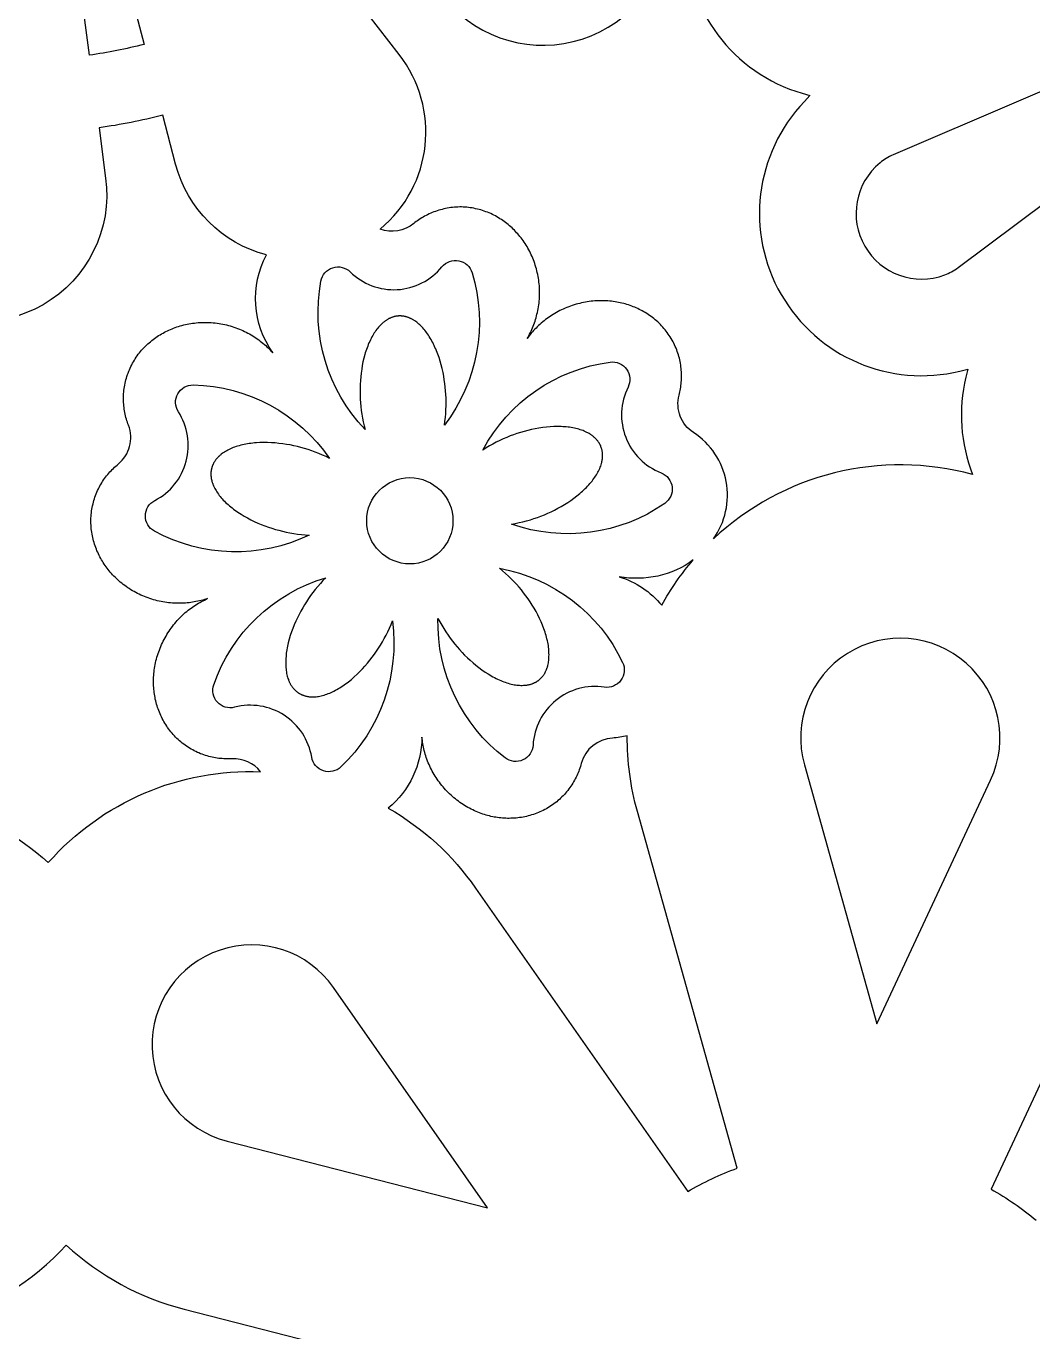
# Model space of a CAD drawing. Extents: x 222 to 1391, y 212 to 660.
# Drawn here: x 540.5 to 634.5, y 421.1 to 543.1 of the extents above; entities that cross this region are included whole.
import ezdxf

# ---------------------------------------------------------------- set-up
doc = ezdxf.new("R2010")
doc.units = 0
doc.layers.add('LAYER_01', color=5, linetype='CONTINUOUS')

msp = doc.modelspace()

# ---------------------------------------------------------------- linework, layer by layer
at = {"layer": 'LAYER_01'}
for points in [[(546.37, 540.38), (542.87, 566.78, 0.024412), (544.71, 567.14), (551.48, 541.39, -0.028438)], [(656.8, 546.23), (621.46, 531.07, 0.07087), (620.24, 530.33, 0.847522), (626.28, 519.86, 0.07087), (627.53, 520.54), (658.34, 543.57, -0.059227)], [(579.31, 520.61, -0.600851), (582.13, 520.05, -0.240682), (579.54, 505.82), (579.59, 506.18), (579.63, 506.55), (579.66, 506.91), (579.68, 507.27), (579.69, 507.63), (579.7, 507.99), (579.69, 508.34), (579.68, 508.68), (579.65, 509.02), (579.62, 509.36), (579.58, 509.71), (579.53, 510.05), (579.48, 510.4), (579.41, 510.75), (579.33, 511.1), (579.24, 511.45), (579.15, 511.79), (579.04, 512.13), (578.92, 512.46), (578.8, 512.78), (578.73, 512.94), (578.66, 513.09), (578.59, 513.25), (578.52, 513.4), (578.45, 513.54), (578.37, 513.68), (578.29, 513.82), (578.21, 513.96), (578.13, 514.09), (578.05, 514.22), (577.96, 514.35), (577.88, 514.47), (577.79, 514.58), (577.7, 514.69), (577.61, 514.8), (577.52, 514.91), (577.43, 515), (577.33, 515.1), (577.24, 515.19), (577.15, 515.27), (577.05, 515.35), (576.96, 515.43), (576.86, 515.5), (576.77, 515.57), (576.72, 515.6), (576.67, 515.63), (576.62, 515.66), (576.57, 515.69), (576.52, 515.71), (576.48, 515.74), (576.43, 515.76), (576.38, 515.79), (576.33, 515.81), (576.28, 515.83), (576.24, 515.85), (576.19, 515.87), (576.14, 515.89), (576.09, 515.9), (576.05, 515.92), (576, 515.93), (575.95, 515.94), (575.9, 515.96), (575.86, 515.97), (575.81, 515.98), (575.76, 515.99), (575.72, 515.99), (575.67, 516), (575.62, 516.01), (575.58, 516.01), (575.53, 516.01), (575.49, 516.02), (575.44, 516.02), (575.4, 516.02), (575.35, 516.02), (575.31, 516.02), (575.26, 516.02), (575.22, 516.01), (575.18, 516.01), (575.13, 516.01), (575.09, 516), (575.04, 515.99), (575, 515.99), (574.95, 515.98), (574.91, 515.97), (574.86, 515.96), (574.82, 515.94), (574.77, 515.93), (574.73, 515.92), (574.68, 515.9), (574.63, 515.89), (574.59, 515.87), (574.54, 515.85), (574.5, 515.83), (574.45, 515.81), (574.41, 515.79), (574.36, 515.77), (574.32, 515.74), (574.27, 515.72), (574.22, 515.69), (574.18, 515.67), (574.13, 515.64), (574.09, 515.61), (574.04, 515.58), (574, 515.55), (573.95, 515.51), (573.91, 515.48), (573.87, 515.44), (573.82, 515.41), (573.73, 515.33), (573.65, 515.25), (573.56, 515.16), (573.47, 515.07), (573.39, 514.98), (573.31, 514.88), (573.22, 514.78), (573.14, 514.67), (573.06, 514.55), (572.99, 514.44), (572.91, 514.32), (572.84, 514.19), (572.76, 514.06), (572.69, 513.93), (572.62, 513.79), (572.56, 513.65), (572.49, 513.51), (572.43, 513.36), (572.37, 513.21), (572.31, 513.06), (572.26, 512.9), (572.2, 512.74), (572.15, 512.58), (572.1, 512.42), (572.01, 512.08), (571.93, 511.74), (571.87, 511.39), (571.81, 511.04), (571.76, 510.69), (571.72, 510.33), (571.69, 509.98), (571.67, 509.63), (571.66, 509.27), (571.66, 508.93), (571.66, 508.58), (571.68, 508.25), (571.7, 507.9), (571.73, 507.55), (571.77, 507.2), (571.82, 506.84), (571.88, 506.49), (571.96, 506.13), (572.04, 505.77), (572.13, 505.42, -0.240682), (568, 519.28, -0.600851), (570.74, 520.14, 0.44119)], [(599.79, 501.37, -0.600851), (600.13, 498.51, -0.240682), (585.8, 496.58), (586.16, 496.64), (586.52, 496.72), (586.87, 496.8), (587.22, 496.89), (587.57, 496.99), (587.91, 497.1), (588.24, 497.21), (588.56, 497.33), (588.88, 497.46), (589.19, 497.59), (589.51, 497.74), (589.82, 497.89), (590.14, 498.06), (590.45, 498.23), (590.76, 498.41), (591.06, 498.6), (591.35, 498.8), (591.64, 499), (591.92, 499.22), (592.19, 499.43), (592.32, 499.55), (592.44, 499.66), (592.57, 499.77), (592.69, 499.89), (592.8, 500), (592.92, 500.12), (593.02, 500.24), (593.13, 500.36), (593.23, 500.47), (593.33, 500.59), (593.42, 500.71), (593.51, 500.83), (593.59, 500.95), (593.67, 501.07), (593.74, 501.19), (593.81, 501.31), (593.88, 501.42), (593.94, 501.54), (594, 501.66), (594.05, 501.77), (594.1, 501.89), (594.14, 502), (594.18, 502.12), (594.21, 502.23), (594.23, 502.28), (594.24, 502.34), (594.25, 502.39), (594.26, 502.45), (594.27, 502.5), (594.28, 502.56), (594.29, 502.61), (594.3, 502.66), (594.31, 502.71), (594.31, 502.77), (594.31, 502.82), (594.32, 502.87), (594.32, 502.92), (594.32, 502.97), (594.32, 503.02), (594.32, 503.07), (594.32, 503.12), (594.31, 503.17), (594.31, 503.22), (594.3, 503.26), (594.3, 503.31), (594.29, 503.36), (594.28, 503.4), (594.28, 503.45), (594.27, 503.49), (594.26, 503.54), (594.24, 503.58), (594.23, 503.63), (594.22, 503.67), (594.2, 503.71), (594.19, 503.75), (594.17, 503.8), (594.16, 503.84), (594.14, 503.88), (594.12, 503.92), (594.1, 503.96), (594.08, 504), (594.06, 504.04), (594.04, 504.08), (594.02, 504.12), (593.99, 504.16), (593.97, 504.2), (593.94, 504.24), (593.91, 504.28), (593.88, 504.32), (593.86, 504.35), (593.83, 504.39), (593.79, 504.43), (593.76, 504.47), (593.73, 504.5), (593.69, 504.54), (593.66, 504.58), (593.62, 504.61), (593.58, 504.65), (593.54, 504.68), (593.5, 504.72), (593.46, 504.75), (593.42, 504.79), (593.38, 504.82), (593.33, 504.85), (593.29, 504.88), (593.24, 504.92), (593.2, 504.95), (593.15, 504.98), (593.05, 505.04), (592.94, 505.1), (592.84, 505.15), (592.72, 505.21), (592.61, 505.26), (592.49, 505.31), (592.36, 505.35), (592.23, 505.4), (592.1, 505.44), (591.97, 505.47), (591.83, 505.51), (591.69, 505.54), (591.54, 505.57), (591.39, 505.6), (591.24, 505.62), (591.09, 505.64), (590.93, 505.66), (590.77, 505.67), (590.61, 505.68), (590.45, 505.69), (590.28, 505.69), (590.11, 505.69), (589.94, 505.69), (589.77, 505.69), (589.43, 505.67), (589.08, 505.64), (588.73, 505.6), (588.37, 505.55), (588.02, 505.48), (587.67, 505.41), (587.33, 505.33), (586.98, 505.24), (586.65, 505.14), (586.32, 505.04), (585.99, 504.92), (585.68, 504.81), (585.36, 504.68), (585.03, 504.54), (584.71, 504.39), (584.39, 504.23), (584.06, 504.06), (583.75, 503.89), (583.43, 503.7), (583.12, 503.5, -0.240682), (595.03, 511.71, -0.600851), (596.7, 509.37, 0.44119)], [(554.68, 507.08, -0.600851), (556.08, 509.58, -0.240682), (568.81, 502.72), (568.49, 502.88), (568.15, 503.03), (567.82, 503.18), (567.48, 503.31), (567.14, 503.43), (566.8, 503.54), (566.47, 503.65), (566.13, 503.74), (565.81, 503.82), (565.47, 503.9), (565.13, 503.97), (564.79, 504.03), (564.44, 504.08), (564.08, 504.12), (563.73, 504.16), (563.37, 504.18), (563.02, 504.2), (562.66, 504.2), (562.31, 504.19), (561.97, 504.17), (561.8, 504.16), (561.63, 504.14), (561.46, 504.12), (561.3, 504.1), (561.14, 504.07), (560.98, 504.04), (560.82, 504.01), (560.66, 503.98), (560.51, 503.94), (560.37, 503.9), (560.22, 503.86), (560.08, 503.82), (559.94, 503.77), (559.81, 503.72), (559.68, 503.67), (559.55, 503.61), (559.43, 503.55), (559.31, 503.5), (559.2, 503.43), (559.09, 503.37), (558.98, 503.31), (558.88, 503.24), (558.78, 503.17), (558.69, 503.1), (558.64, 503.06), (558.6, 503.03), (558.56, 502.99), (558.52, 502.95), (558.48, 502.91), (558.44, 502.88), (558.4, 502.84), (558.36, 502.8), (558.33, 502.76), (558.29, 502.72), (558.26, 502.68), (558.22, 502.64), (558.19, 502.6), (558.16, 502.56), (558.13, 502.52), (558.11, 502.48), (558.08, 502.44), (558.05, 502.4), (558.03, 502.36), (558, 502.32), (557.98, 502.28), (557.96, 502.23), (557.94, 502.19), (557.92, 502.15), (557.9, 502.11), (557.88, 502.07), (557.87, 502.02), (557.85, 501.98), (557.83, 501.94), (557.82, 501.89), (557.81, 501.85), (557.8, 501.81), (557.79, 501.77), (557.78, 501.72), (557.77, 501.68), (557.76, 501.64), (557.75, 501.59), (557.74, 501.55), (557.74, 501.5), (557.73, 501.45), (557.73, 501.41), (557.73, 501.36), (557.73, 501.31), (557.72, 501.27), (557.72, 501.22), (557.73, 501.17), (557.73, 501.12), (557.73, 501.07), (557.74, 501.02), (557.74, 500.97), (557.75, 500.92), (557.76, 500.87), (557.76, 500.82), (557.77, 500.77), (557.78, 500.72), (557.8, 500.67), (557.81, 500.62), (557.82, 500.57), (557.84, 500.51), (557.85, 500.46), (557.87, 500.41), (557.89, 500.36), (557.91, 500.3), (557.93, 500.25), (557.98, 500.14), (558.03, 500.03), (558.08, 499.92), (558.14, 499.81), (558.21, 499.71), (558.27, 499.6), (558.35, 499.49), (558.43, 499.37), (558.51, 499.26), (558.6, 499.15), (558.69, 499.04), (558.78, 498.94), (558.88, 498.83), (558.99, 498.72), (559.1, 498.61), (559.21, 498.5), (559.33, 498.4), (559.45, 498.29), (559.57, 498.19), (559.7, 498.09), (559.83, 497.99), (559.97, 497.89), (560.1, 497.79), (560.25, 497.69), (560.54, 497.5), (560.84, 497.32), (561.14, 497.15), (561.46, 496.98), (561.78, 496.83), (562.11, 496.68), (562.43, 496.54), (562.76, 496.42), (563.1, 496.3), (563.43, 496.19), (563.75, 496.09), (564.08, 496), (564.41, 495.91), (564.75, 495.83), (565.1, 495.76), (565.46, 495.7), (565.82, 495.65), (566.18, 495.61), (566.54, 495.57), (566.91, 495.55, -0.240682), (552.45, 495.91, -0.600851), (552.48, 498.78, 0.44119)], [(595.87, 491.67, -0.145793), (599.84, 489, -0.052203), (602.79, 493.23, -0.20754)], [(559.94, 479.47, -0.600851), (557.99, 481.58, -0.240682), (568.45, 491.57), (568.19, 491.3), (567.95, 491.03), (567.71, 490.76), (567.48, 490.48), (567.26, 490.19), (567.04, 489.91), (566.84, 489.62), (566.65, 489.33), (566.47, 489.05), (566.3, 488.75), (566.13, 488.45), (565.96, 488.14), (565.8, 487.82), (565.65, 487.5), (565.51, 487.17), (565.38, 486.84), (565.25, 486.51), (565.14, 486.17), (565.04, 485.84), (564.95, 485.5), (564.92, 485.34), (564.88, 485.17), (564.85, 485.01), (564.82, 484.84), (564.79, 484.68), (564.77, 484.52), (564.75, 484.36), (564.74, 484.2), (564.72, 484.05), (564.72, 483.9), (564.71, 483.75), (564.71, 483.6), (564.71, 483.45), (564.72, 483.31), (564.73, 483.17), (564.74, 483.03), (564.76, 482.9), (564.78, 482.77), (564.8, 482.64), (564.83, 482.51), (564.85, 482.39), (564.89, 482.28), (564.92, 482.16), (564.96, 482.05), (564.98, 482), (565, 481.95), (565.02, 481.89), (565.05, 481.84), (565.07, 481.79), (565.09, 481.74), (565.12, 481.7), (565.14, 481.65), (565.17, 481.6), (565.2, 481.56), (565.22, 481.51), (565.25, 481.47), (565.28, 481.43), (565.31, 481.39), (565.34, 481.35), (565.37, 481.31), (565.4, 481.27), (565.43, 481.23), (565.46, 481.2), (565.49, 481.16), (565.53, 481.13), (565.56, 481.09), (565.59, 481.06), (565.63, 481.03), (565.66, 481), (565.69, 480.97), (565.73, 480.94), (565.77, 480.91), (565.8, 480.88), (565.84, 480.86), (565.87, 480.83), (565.91, 480.81), (565.95, 480.78), (565.99, 480.76), (566.03, 480.74), (566.07, 480.72), (566.11, 480.7), (566.15, 480.67), (566.19, 480.66), (566.23, 480.64), (566.27, 480.62), (566.32, 480.6), (566.36, 480.59), (566.41, 480.57), (566.45, 480.56), (566.5, 480.54), (566.54, 480.53), (566.59, 480.52), (566.64, 480.51), (566.69, 480.5), (566.74, 480.49), (566.79, 480.48), (566.84, 480.47), (566.89, 480.46), (566.94, 480.46), (567, 480.45), (567.05, 480.45), (567.1, 480.45), (567.16, 480.45), (567.21, 480.44), (567.27, 480.45), (567.32, 480.45), (567.38, 480.45), (567.44, 480.45), (567.55, 480.46), (567.67, 480.48), (567.79, 480.49), (567.91, 480.52), (568.04, 480.54), (568.16, 480.58), (568.29, 480.61), (568.42, 480.65), (568.55, 480.7), (568.68, 480.75), (568.82, 480.8), (568.95, 480.86), (569.08, 480.92), (569.22, 480.98), (569.36, 481.06), (569.49, 481.13), (569.63, 481.21), (569.77, 481.29), (569.9, 481.38), (570.04, 481.47), (570.18, 481.56), (570.31, 481.66), (570.45, 481.76), (570.59, 481.86), (570.85, 482.08), (571.12, 482.31), (571.38, 482.55), (571.63, 482.8), (571.88, 483.06), (572.12, 483.32), (572.35, 483.59), (572.58, 483.86), (572.79, 484.14), (573, 484.42), (573.19, 484.7), (573.38, 484.98), (573.56, 485.28), (573.74, 485.58), (573.92, 485.89), (574.09, 486.21), (574.25, 486.53), (574.4, 486.86), (574.55, 487.2), (574.68, 487.54, -0.240682), (569.87, 473.9, -0.600851), (567.14, 474.81, 0.44119)], [(587.82, 475.94, -0.600851), (585.21, 474.74, -0.240682), (578.94, 487.77), (579.12, 487.45), (579.3, 487.13), (579.48, 486.82), (579.68, 486.51), (579.88, 486.21), (580.09, 485.92), (580.3, 485.64), (580.51, 485.37), (580.73, 485.11), (580.96, 484.86), (581.19, 484.6), (581.43, 484.35), (581.69, 484.1), (581.95, 483.86), (582.22, 483.62), (582.49, 483.39), (582.77, 483.17), (583.05, 482.96), (583.34, 482.76), (583.63, 482.58), (583.78, 482.49), (583.92, 482.4), (584.07, 482.32), (584.22, 482.24), (584.36, 482.17), (584.51, 482.1), (584.65, 482.03), (584.8, 481.97), (584.94, 481.91), (585.09, 481.85), (585.23, 481.8), (585.37, 481.75), (585.51, 481.71), (585.65, 481.67), (585.78, 481.64), (585.92, 481.61), (586.05, 481.58), (586.18, 481.56), (586.31, 481.54), (586.43, 481.53), (586.56, 481.52), (586.68, 481.51), (586.8, 481.51), (586.92, 481.52), (586.97, 481.52), (587.03, 481.52), (587.09, 481.53), (587.14, 481.53), (587.2, 481.54), (587.25, 481.55), (587.3, 481.56), (587.35, 481.56), (587.41, 481.58), (587.46, 481.59), (587.51, 481.6), (587.56, 481.61), (587.61, 481.63), (587.65, 481.64), (587.7, 481.66), (587.75, 481.67), (587.79, 481.69), (587.84, 481.71), (587.88, 481.73), (587.93, 481.75), (587.97, 481.77), (588.01, 481.79), (588.05, 481.81), (588.1, 481.83), (588.14, 481.85), (588.17, 481.88), (588.21, 481.9), (588.25, 481.93), (588.29, 481.95), (588.32, 481.98), (588.36, 482.01), (588.39, 482.03), (588.43, 482.06), (588.46, 482.09), (588.49, 482.12), (588.53, 482.15), (588.56, 482.18), (588.59, 482.22), (588.62, 482.25), (588.65, 482.28), (588.68, 482.32), (588.71, 482.36), (588.74, 482.39), (588.77, 482.43), (588.8, 482.47), (588.83, 482.51), (588.85, 482.55), (588.88, 482.59), (588.91, 482.63), (588.93, 482.68), (588.95, 482.72), (588.98, 482.77), (589, 482.81), (589.02, 482.86), (589.04, 482.91), (589.06, 482.96), (589.08, 483.01), (589.1, 483.06), (589.12, 483.11), (589.14, 483.16), (589.16, 483.21), (589.17, 483.27), (589.19, 483.32), (589.2, 483.38), (589.23, 483.49), (589.25, 483.61), (589.27, 483.73), (589.29, 483.85), (589.3, 483.98), (589.31, 484.11), (589.31, 484.24), (589.32, 484.37), (589.31, 484.51), (589.31, 484.65), (589.3, 484.79), (589.29, 484.94), (589.27, 485.09), (589.25, 485.24), (589.22, 485.39), (589.19, 485.54), (589.16, 485.69), (589.12, 485.85), (589.09, 486.01), (589.04, 486.16), (589, 486.32), (588.94, 486.48), (588.89, 486.64), (588.83, 486.81), (588.71, 487.13), (588.57, 487.45), (588.43, 487.77), (588.27, 488.09), (588.1, 488.41), (587.92, 488.72), (587.74, 489.02), (587.55, 489.32), (587.35, 489.61), (587.15, 489.89), (586.94, 490.16), (586.73, 490.43), (586.51, 490.69), (586.28, 490.96), (586.04, 491.22), (585.78, 491.48), (585.53, 491.73), (585.26, 491.98), (584.98, 492.22), (584.7, 492.45, -0.240682), (596.19, 483.66, -0.600851), (594.48, 481.35, 0.44119)], [(619.94, 449.9), (630.57, 472.67, 1.437059), (613.17, 474.1)], [(577.44, 476.68, -0.2222), (574.29, 470.05, -0.112549), (582.44, 462.58), (602.27, 434.23, -0.045299), (606.9, 436.42), (597.57, 469.73, -0.070365), (596.63, 476.81, -0.04854), (595.24, 476.59, 0.325426), (592.33, 474.23), (592.29, 474.08), (592.24, 473.93), (592.2, 473.79), (592.14, 473.64), (592.09, 473.5), (592.03, 473.36), (591.97, 473.21), (591.9, 473.07), (591.84, 472.93), (591.76, 472.79), (591.69, 472.65), (591.61, 472.51), (591.53, 472.37), (591.44, 472.23), (591.35, 472.1), (591.26, 471.97), (591.16, 471.84), (591.06, 471.71), (590.96, 471.58), (590.86, 471.46), (590.75, 471.33), (590.63, 471.21), (590.52, 471.1), (590.4, 470.98), (590.28, 470.87), (590.15, 470.76), (590.03, 470.65), (589.9, 470.55), (589.76, 470.45), (589.63, 470.35), (589.49, 470.26), (589.35, 470.17), (589.21, 470.08), (589.07, 469.99), (588.92, 469.91), (588.77, 469.84), (588.62, 469.77), (588.47, 469.7), (588.32, 469.63), (588.16, 469.57), (588.01, 469.51), (587.85, 469.46), (587.69, 469.41), (587.53, 469.36), (587.37, 469.32), (587.21, 469.28), (587.05, 469.24), (586.89, 469.21), (586.73, 469.18), (586.57, 469.16), (586.4, 469.14), (586.24, 469.12), (586.08, 469.11), (585.92, 469.1), (585.76, 469.1), (585.6, 469.09), (585.44, 469.09), (585.28, 469.1), (585.12, 469.11), (584.97, 469.12), (584.81, 469.13), (584.66, 469.15), (584.5, 469.17), (584.35, 469.19), (584.2, 469.22), (584.05, 469.25), (583.89, 469.28), (583.74, 469.32), (583.58, 469.36), (583.43, 469.4), (583.27, 469.45), (583.12, 469.5), (582.96, 469.56), (582.81, 469.61), (582.65, 469.68), (582.5, 469.74), (582.35, 469.81), (582.19, 469.88), (582.04, 469.96), (581.89, 470.04), (581.73, 470.12), (581.58, 470.2), (581.43, 470.29), (581.29, 470.39), (581.14, 470.49), (580.99, 470.59), (580.85, 470.69), (580.71, 470.8), (580.57, 470.91), (580.43, 471.02), (580.3, 471.14), (580.16, 471.26), (580.03, 471.38), (579.9, 471.5), (579.78, 471.63), (579.65, 471.76), (579.53, 471.9), (579.41, 472.03), (579.3, 472.17), (579.19, 472.31), (579.08, 472.46), (578.97, 472.6), (578.87, 472.75), (578.77, 472.9), (578.67, 473.05), (578.58, 473.2), (578.49, 473.35), (578.41, 473.51), (578.33, 473.66), (578.25, 473.82), (578.17, 473.98), (578.1, 474.14), (578.03, 474.29), (577.97, 474.45), (577.91, 474.61), (577.85, 474.77), (577.8, 474.93), (577.75, 475.1), (577.7, 475.26), (577.66, 475.42), (577.62, 475.58), (577.59, 475.74), (577.55, 475.89), (577.52, 476.05), (577.5, 476.21), (577.48, 476.37), (577.46, 476.52)], [(583.57, 432.7), (569.17, 453.3, 1.437059), (559.23, 438.94)], [(539.15, 400.26, 0.225505), (532.37, 420.81), (531.5, 421.72), (532.71, 422.08, 0.13689), (544.21, 429.24, 0.124662), (555.21, 423.25), (588.73, 414.67, 0.045299), (588.31, 409.56), (553.84, 406.56, 0.160775)]]:
    msp.add_lwpolyline(points, format="xyb", close=True, dxfattribs=at)
for points in [[(612.96, 565.91, 0.748967), (612.96, 536.82), (613.69, 536.61), (613.17, 536.06, 0.748967), (627.71, 510.87), (628.45, 511.05), (628.27, 510.31, 0.154127), (628.89, 501.21, 0.261295), (604.67, 495.19, 0.427012), (602.82, 505.13, -0.325426), (601.47, 508.62), (601.5, 508.77), (601.54, 508.92), (601.57, 509.07), (601.59, 509.22), (601.62, 509.37), (601.64, 509.52), (601.66, 509.68), (601.67, 509.84), (601.68, 509.99), (601.69, 510.15), (601.69, 510.31), (601.69, 510.47), (601.69, 510.63), (601.68, 510.79), (601.67, 510.95), (601.66, 511.11), (601.64, 511.27), (601.62, 511.44), (601.59, 511.6), (601.56, 511.76), (601.53, 511.92), (601.49, 512.08), (601.45, 512.24), (601.4, 512.4), (601.35, 512.55), (601.3, 512.71), (601.24, 512.87), (601.18, 513.02), (601.11, 513.17), (601.04, 513.33), (600.97, 513.48), (600.9, 513.62), (600.82, 513.77), (600.73, 513.91), (600.64, 514.06), (600.55, 514.2), (600.46, 514.33), (600.36, 514.47), (600.26, 514.6), (600.16, 514.73), (600.05, 514.86), (599.94, 514.99), (599.83, 515.11), (599.72, 515.23), (599.6, 515.34), (599.48, 515.46), (599.36, 515.57), (599.23, 515.67), (599.1, 515.78), (598.98, 515.88), (598.85, 515.98), (598.71, 516.07), (598.58, 516.16), (598.44, 516.25), (598.31, 516.34), (598.17, 516.42), (598.03, 516.49), (597.89, 516.57), (597.75, 516.64), (597.61, 516.71), (597.47, 516.77), (597.32, 516.84), (597.18, 516.89), (597.04, 516.95), (596.89, 517), (596.74, 517.05), (596.59, 517.1), (596.44, 517.14), (596.29, 517.18), (596.13, 517.22), (595.97, 517.26), (595.81, 517.29), (595.65, 517.32), (595.49, 517.35), (595.32, 517.37), (595.16, 517.4), (594.99, 517.41), (594.82, 517.43), (594.65, 517.44), (594.47, 517.44), (594.3, 517.45), (594.13, 517.45), (593.95, 517.44), (593.78, 517.44), (593.6, 517.43), (593.42, 517.41), (593.25, 517.39), (593.07, 517.37), (592.89, 517.34), (592.72, 517.31), (592.54, 517.28), (592.36, 517.24), (592.19, 517.2), (592.01, 517.16), (591.84, 517.11), (591.67, 517.06), (591.49, 517), (591.32, 516.94), (591.15, 516.88), (590.99, 516.82), (590.82, 516.75), (590.65, 516.67), (590.49, 516.6), (590.33, 516.52), (590.17, 516.44), (590.02, 516.35), (589.86, 516.26), (589.71, 516.17), (589.56, 516.08), (589.41, 515.98), (589.27, 515.88), (589.13, 515.78), (588.99, 515.68), (588.85, 515.57), (588.72, 515.46), (588.59, 515.35), (588.46, 515.24), (588.34, 515.13), (588.22, 515.01), (588.1, 514.89), (587.98, 514.78), (587.87, 514.66), (587.76, 514.53), (587.66, 514.41), (587.56, 514.29), (587.46, 514.16), (587.36, 514.04), (587.27, 513.91), (587.35, 514.05), (587.43, 514.18), (587.5, 514.32), (587.57, 514.47), (587.64, 514.61), (587.71, 514.76), (587.77, 514.91), (587.84, 515.06), (587.9, 515.22), (587.95, 515.37), (588.01, 515.53), (588.06, 515.69), (588.11, 515.86), (588.15, 516.02), (588.19, 516.19), (588.23, 516.36), (588.27, 516.53), (588.3, 516.7), (588.33, 516.87), (588.36, 517.05), (588.38, 517.22), (588.39, 517.4), (588.41, 517.58), (588.42, 517.75), (588.43, 517.93), (588.43, 518.11), (588.43, 518.29), (588.43, 518.47), (588.42, 518.65), (588.41, 518.83), (588.39, 519.01), (588.37, 519.19), (588.35, 519.37), (588.32, 519.54), (588.29, 519.72), (588.26, 519.9), (588.22, 520.07), (588.18, 520.25), (588.13, 520.42), (588.09, 520.59), (588.03, 520.76), (587.98, 520.93), (587.92, 521.1), (587.86, 521.26), (587.79, 521.42), (587.73, 521.58), (587.66, 521.74), (587.58, 521.9), (587.51, 522.05), (587.43, 522.2), (587.34, 522.35), (587.26, 522.5), (587.17, 522.64), (587.08, 522.78), (586.99, 522.92), (586.9, 523.06), (586.8, 523.19), (586.7, 523.32), (586.6, 523.44), (586.5, 523.57), (586.4, 523.69), (586.29, 523.8), (586.19, 523.92), (586.08, 524.03), (585.97, 524.14), (585.86, 524.24), (585.75, 524.35), (585.63, 524.45), (585.51, 524.55), (585.38, 524.65), (585.26, 524.75), (585.13, 524.84), (585, 524.94), (584.87, 525.03), (584.73, 525.11), (584.59, 525.2), (584.45, 525.28), (584.31, 525.36), (584.16, 525.43), (584.02, 525.51), (583.87, 525.58), (583.72, 525.64), (583.57, 525.71), (583.41, 525.76), (583.26, 525.82), (583.1, 525.87), (582.94, 525.92), (582.78, 525.97), (582.62, 526.01), (582.46, 526.04), (582.29, 526.08), (582.13, 526.11), (581.96, 526.13), (581.8, 526.15), (581.63, 526.17), (581.46, 526.18), (581.3, 526.19), (581.13, 526.2), (580.97, 526.2), (580.8, 526.19), (580.63, 526.19), (580.47, 526.17), (580.3, 526.16), (580.14, 526.14), (579.97, 526.12), (579.81, 526.09), (579.65, 526.06), (579.49, 526.02), (579.33, 525.98), (579.17, 525.94), (579.02, 525.9), (578.86, 525.85), (578.71, 525.79), (578.56, 525.74), (578.41, 525.68), (578.26, 525.61), (578.12, 525.55), (577.97, 525.48), (577.83, 525.41), (577.69, 525.33), (577.56, 525.26), (577.42, 525.18), (577.29, 525.09), (577.16, 525.01), (577.03, 524.92), (576.91, 524.83), (576.79, 524.74), (576.67, 524.65, -0.267599), (573.54, 524.14, 0.406936), (575.3, 540.44), (572.41, 544.19, 0.028815)], [(580.32, 544.82, 1.22196), (593.27, 564.13)], [(532.71, 470.46, -0.112964), (542.53, 464.96, -0.225626), (562.37, 473.45, 0.243616), (559.7, 474.65), (559.55, 474.64), (559.4, 474.64), (559.25, 474.64), (559.09, 474.65), (558.94, 474.65), (558.78, 474.67), (558.63, 474.68), (558.47, 474.7), (558.31, 474.72), (558.16, 474.74), (558, 474.77), (557.85, 474.8), (557.69, 474.84), (557.53, 474.88), (557.38, 474.92), (557.22, 474.97), (557.07, 475.02), (556.92, 475.08), (556.76, 475.13), (556.61, 475.2), (556.46, 475.26), (556.31, 475.33), (556.16, 475.41), (556.02, 475.48), (555.87, 475.56), (555.73, 475.65), (555.59, 475.74), (555.45, 475.83), (555.32, 475.92), (555.18, 476.02), (555.05, 476.12), (554.92, 476.23), (554.79, 476.34), (554.67, 476.45), (554.55, 476.56), (554.43, 476.68), (554.31, 476.8), (554.2, 476.92), (554.09, 477.05), (553.98, 477.18), (553.88, 477.31), (553.78, 477.44), (553.68, 477.57), (553.59, 477.71), (553.5, 477.85), (553.41, 477.99), (553.33, 478.13), (553.25, 478.27), (553.17, 478.42), (553.1, 478.57), (553.03, 478.71), (552.97, 478.86), (552.91, 479.01), (552.85, 479.16), (552.79, 479.31), (552.74, 479.46), (552.69, 479.62), (552.65, 479.77), (552.61, 479.92), (552.57, 480.07), (552.53, 480.23), (552.5, 480.38), (552.48, 480.53), (552.45, 480.68), (552.43, 480.84), (552.41, 480.99), (552.39, 481.15), (552.38, 481.31), (552.37, 481.46), (552.37, 481.63), (552.36, 481.79), (552.36, 481.95), (552.37, 482.12), (552.37, 482.28), (552.38, 482.45), (552.4, 482.62), (552.41, 482.78), (552.43, 482.95), (552.46, 483.12), (552.49, 483.29), (552.52, 483.46), (552.55, 483.63), (552.59, 483.8), (552.64, 483.97), (552.68, 484.14), (552.73, 484.31), (552.79, 484.48), (552.85, 484.65), (552.91, 484.82), (552.97, 484.99), (553.04, 485.15), (553.11, 485.32), (553.19, 485.48), (553.27, 485.64), (553.35, 485.8), (553.44, 485.96), (553.53, 486.12), (553.62, 486.28), (553.71, 486.43), (553.81, 486.58), (553.91, 486.73), (554.02, 486.87), (554.13, 487.02), (554.24, 487.16), (554.35, 487.3), (554.47, 487.44), (554.58, 487.57), (554.7, 487.7), (554.83, 487.83), (554.95, 487.95), (555.08, 488.07), (555.2, 488.19), (555.33, 488.31), (555.47, 488.42), (555.6, 488.53), (555.73, 488.63), (555.87, 488.73), (556.01, 488.83), (556.14, 488.92), (556.28, 489.02), (556.42, 489.1), (556.56, 489.19), (556.7, 489.27), (556.84, 489.35), (556.99, 489.42), (557.13, 489.49), (557.27, 489.56), (557.41, 489.63), (557.26, 489.58), (557.11, 489.53), (556.96, 489.48), (556.81, 489.44), (556.65, 489.4), (556.49, 489.37), (556.33, 489.34), (556.17, 489.31), (556.01, 489.28), (555.84, 489.25), (555.68, 489.23), (555.51, 489.22), (555.34, 489.2), (555.17, 489.19), (554.99, 489.18), (554.82, 489.18), (554.65, 489.18), (554.47, 489.18), (554.3, 489.19), (554.12, 489.2), (553.95, 489.22), (553.77, 489.24), (553.59, 489.26), (553.42, 489.28), (553.24, 489.31), (553.07, 489.35), (552.89, 489.38), (552.71, 489.42), (552.54, 489.47), (552.37, 489.51), (552.19, 489.57), (552.02, 489.62), (551.85, 489.68), (551.68, 489.74), (551.52, 489.81), (551.35, 489.88), (551.19, 489.95), (551.02, 490.03), (550.86, 490.11), (550.71, 490.19), (550.55, 490.27), (550.4, 490.36), (550.25, 490.45), (550.1, 490.55), (549.95, 490.64), (549.81, 490.74), (549.67, 490.84), (549.53, 490.95), (549.39, 491.05), (549.26, 491.16), (549.13, 491.27), (549.01, 491.39), (548.89, 491.5), (548.77, 491.62), (548.65, 491.73), (548.54, 491.85), (548.43, 491.97), (548.32, 492.1), (548.22, 492.22), (548.12, 492.34), (548.02, 492.47), (547.93, 492.6), (547.84, 492.72), (547.75, 492.85), (547.67, 492.98), (547.58, 493.11), (547.51, 493.24), (547.43, 493.38), (547.35, 493.52), (547.28, 493.66), (547.21, 493.8), (547.15, 493.95), (547.08, 494.09), (547.02, 494.24), (546.96, 494.39), (546.91, 494.55), (546.86, 494.7), (546.81, 494.86), (546.76, 495.01), (546.72, 495.17), (546.69, 495.33), (546.65, 495.49), (546.62, 495.65), (546.59, 495.82), (546.57, 495.98), (546.55, 496.15), (546.54, 496.31), (546.53, 496.48), (546.52, 496.64), (546.52, 496.81), (546.52, 496.98), (546.52, 497.14), (546.53, 497.31), (546.54, 497.48), (546.56, 497.64), (546.58, 497.81), (546.61, 497.97), (546.64, 498.14), (546.67, 498.3), (546.71, 498.46), (546.75, 498.62), (546.79, 498.78), (546.84, 498.94), (546.89, 499.1), (546.95, 499.25), (547.01, 499.41), (547.07, 499.56), (547.14, 499.71), (547.21, 499.86), (547.28, 500), (547.36, 500.15), (547.44, 500.29), (547.52, 500.43), (547.61, 500.56), (547.7, 500.7), (547.79, 500.83), (547.88, 500.96), (547.98, 501.08), (548.08, 501.21), (548.18, 501.33), (548.28, 501.45), (548.39, 501.56), (548.5, 501.67), (548.61, 501.78), (548.72, 501.89), (548.83, 501.99), (548.95, 502.09), (549.06, 502.19, 0.325426), (550.02, 505.81), (549.97, 505.95), (549.92, 506.1), (549.88, 506.24), (549.83, 506.39), (549.79, 506.54), (549.75, 506.69), (549.72, 506.84), (549.69, 507), (549.66, 507.15), (549.63, 507.31), (549.61, 507.47), (549.6, 507.63), (549.58, 507.79), (549.57, 507.95), (549.56, 508.11), (549.56, 508.27), (549.56, 508.43), (549.57, 508.59), (549.57, 508.76), (549.59, 508.92), (549.6, 509.08), (549.62, 509.25), (549.65, 509.41), (549.68, 509.57), (549.71, 509.74), (549.74, 509.9), (549.78, 510.06), (549.83, 510.22), (549.88, 510.38), (549.93, 510.54), (549.99, 510.69), (550.05, 510.85), (550.11, 511), (550.18, 511.15), (550.25, 511.31), (550.32, 511.45), (550.4, 511.6), (550.48, 511.75), (550.57, 511.89), (550.66, 512.03), (550.75, 512.17), (550.84, 512.31), (550.94, 512.44), (551.04, 512.57), (551.15, 512.7), (551.25, 512.82), (551.36, 512.95), (551.48, 513.07), (551.59, 513.18), (551.71, 513.3), (551.83, 513.41), (551.95, 513.52), (552.07, 513.62), (552.2, 513.73), (552.32, 513.83), (552.45, 513.92), (552.58, 514.01), (552.71, 514.1), (552.84, 514.19), (552.98, 514.27), (553.11, 514.35), (553.25, 514.43), (553.38, 514.5), (553.52, 514.57), (553.66, 514.64), (553.8, 514.71), (553.94, 514.77), (554.09, 514.83), (554.24, 514.89), (554.39, 514.94), (554.54, 515), (554.7, 515.05), (554.85, 515.1), (555.01, 515.14), (555.18, 515.18), (555.34, 515.22), (555.5, 515.26), (555.67, 515.29), (555.84, 515.32), (556.01, 515.34), (556.18, 515.36), (556.35, 515.38), (556.53, 515.4), (556.7, 515.41), (556.88, 515.42), (557.05, 515.42), (557.23, 515.42), (557.41, 515.42), (557.59, 515.41), (557.76, 515.4), (557.94, 515.39), (558.12, 515.37), (558.3, 515.34), (558.48, 515.32), (558.65, 515.29), (558.83, 515.26), (559.01, 515.22), (559.18, 515.18), (559.36, 515.13), (559.53, 515.09), (559.7, 515.03), (559.87, 514.98), (560.04, 514.92), (560.21, 514.86), (560.38, 514.79), (560.54, 514.72), (560.7, 514.65), (560.86, 514.58), (561.02, 514.5), (561.18, 514.42), (561.33, 514.34), (561.48, 514.25), (561.63, 514.16), (561.77, 514.07), (561.92, 513.98), (562.06, 513.88), (562.2, 513.78), (562.33, 513.68), (562.46, 513.58), (562.59, 513.47), (562.72, 513.37), (562.84, 513.26), (562.96, 513.15), (563.07, 513.04), (563.19, 512.92), (563.3, 512.81), (563.41, 512.69), (563.51, 512.58, -0.284463), (562.92, 521.73, -0.271415), (554.43, 530.19), (553.22, 534.77, -0.028815), (547.27, 533.6), (547.89, 528.9, -1.22196), (524.7, 530.47)], [(645.25, 465.82), (630.61, 434.47, -0.045299), (634.82, 431.55)]]:
    msp.add_lwpolyline(points, format="xyb", dxfattribs=at)
msp.add_circle((576.31, 496.89), 4.03, dxfattribs=at)

doc.saveas('drawing.dxf')
